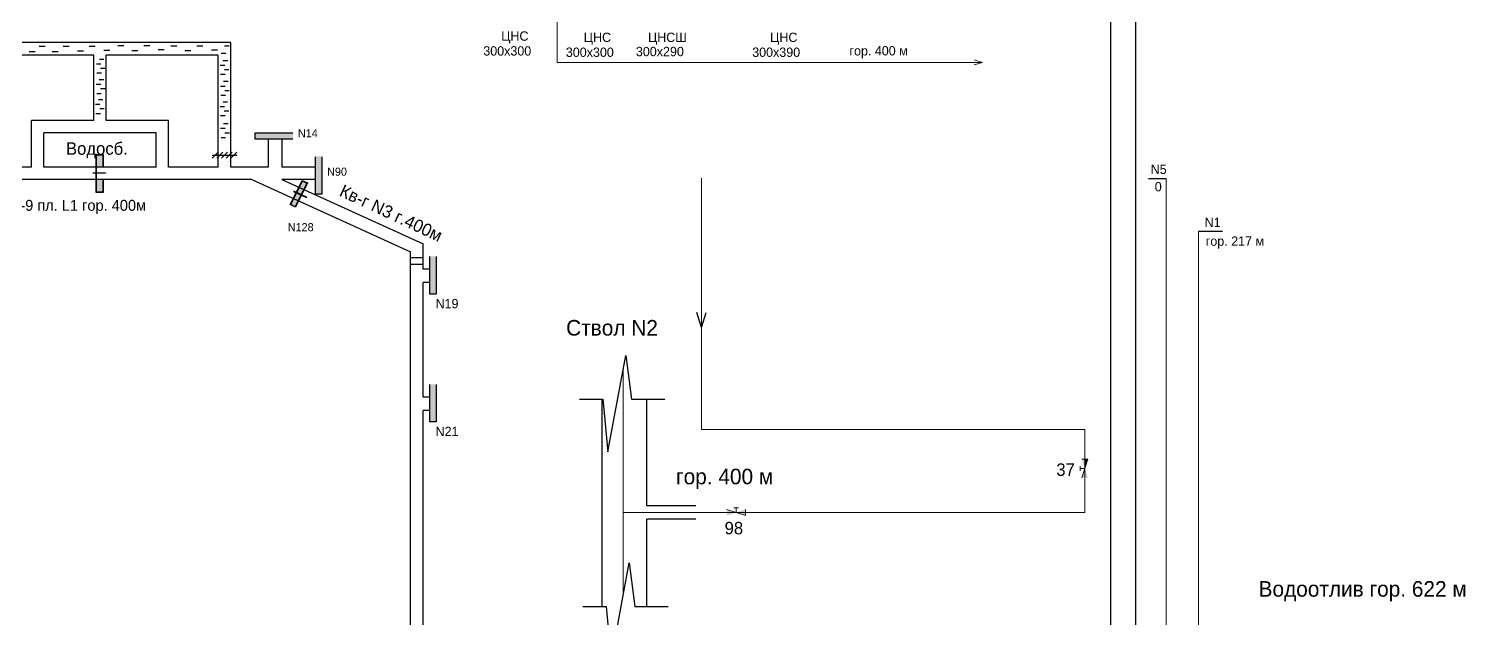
# Model space of a CAD drawing. Header units: millimetres. Extents: x -1214 to 333, y -475 to 396.
# Drawn here: x -183.4 to 277.8, y -124.1 to 65.4 of the extents above; entities that cross this region are included whole.
import ezdxf

# ---------------------------------------------------------------- set-up
doc = ezdxf.new("R2010")
doc.units = ezdxf.units.MM
for name, color, linetype in [('Двери', 7, 'Continuous'), ('Номера перемычек', 7, 'Continuous'), ('Перемычки', 7, 'Continuous'), ('Пожарные арки', 7, 'Continuous'), ('Трубопровод', 1, 'Continuous')]:
    doc.layers.add(name, color=color, linetype=linetype)

msp = doc.modelspace()

# ---------------------------------------------------------------- hatches: boundary and pattern name
h = msp.add_hatch(color=256)
h.paths.add_polyline_path([(-158.74, 19.08), (-161.66, 19.08), (-161.66, 18.91), (-158.74, 18.91)])
h.paths.add_polyline_path([(-161.76, 19.08), (-162.7, 19.08), (-162.7, 18.91), (-161.76, 18.91)])
h = msp.add_hatch(color=256)
h.paths.add_polyline_path([(-93.95, 15.79), (-95.63, 16.62), (-99.46, 8.84), (-97.77, 8.02)])
h.paths.add_polyline_path([(-94.12, 15.74), (-95.57, 16.45), (-99.29, 8.9), (-97.83, 8.18)], flags=16)
for points in [[(-98.41, 13.23), (-98.47, 13.09), (-96.36, 12.11), (-96.3, 12.24)], [(-94.23, 11.12), (-94.17, 11.25), (-96.21, 12.2), (-96.27, 12.07)]]:
    msp.add_hatch(color=256).paths.add_polyline_path(points)
at = {"layer": 'Двери'}
h = msp.add_hatch(color=256, dxfattribs=at)
h.paths.add_polyline_path([(-159.56, 20.86), (-159.56, 24.96), (-161.76, 24.96), (-161.76, 20.86), (-161.66, 20.86), (-161.66, 24.86), (-159.66, 24.86), (-159.66, 20.86)])
h.paths.add_polyline_path([(-161.66, 16.86), (-161.66, 20.86), (-161.76, 20.86), (-161.76, 16.86)])
h.paths.add_polyline_path([(-159.56, 12.76), (-159.56, 16.86), (-159.66, 16.86), (-159.66, 12.86), (-161.66, 12.86), (-161.66, 16.86), (-161.76, 16.86), (-161.76, 12.76)])
h = msp.add_hatch(color=3, dxfattribs=at)
h.paths.add_polyline_path([(-159.66, 24.86), (-161.66, 24.86), (-161.66, 20.86), (-159.66, 20.86)])
h.paths.add_polyline_path([(-161.66, 12.86), (-159.66, 12.86), (-159.66, 16.86), (-161.66, 16.86)])
at = {"layer": 'Перемычки'}
h = msp.add_hatch(color=256, dxfattribs=at)
h.paths.add_polyline_path([(-110.77, 29.78), (-106.67, 29.78), (-106.67, 29.88), (-110.67, 29.88), (-110.67, 31.88), (-106.67, 31.88), (-106.67, 31.98), (-110.77, 31.98)])
h.paths.add_polyline_path([(-106.67, 29.88), (-106.67, 29.78), (-98.57, 29.77), (-98.57, 31.97), (-106.67, 31.98), (-106.67, 31.88), (-98.67, 31.87), (-98.67, 29.87)])
h = msp.add_hatch(color=3, dxfattribs=at)
h.paths.add_polyline_path([(-110.67, 31.88), (-110.67, 29.88), (-106.67, 29.88), (-106.67, 31.88)])
h.paths.add_polyline_path([(-102.67, 29.87), (-102.67, 31.87), (-106.67, 31.88), (-106.67, 29.88)])
h.paths.add_polyline_path([(-102.67, 29.87), (-98.67, 29.87), (-98.67, 31.87), (-102.67, 31.87)])
h = msp.add_hatch(color=256, dxfattribs=at)
h.paths.add_polyline_path([(-89.26, 12.14), (-89.26, 16.24), (-89.36, 16.24), (-89.36, 12.24), (-91.36, 12.24), (-91.36, 16.24), (-91.46, 16.24), (-91.46, 12.14)])
h.paths.add_polyline_path([(-89.36, 16.24), (-89.26, 16.24), (-89.26, 24.34), (-91.46, 24.34), (-91.46, 16.24), (-91.36, 16.24), (-91.36, 24.24), (-89.36, 24.24)])
h = msp.add_hatch(color=3, dxfattribs=at)
h.paths.add_polyline_path([(-91.36, 12.24), (-89.36, 12.24), (-89.36, 16.24), (-91.36, 16.24)])
h.paths.add_polyline_path([(-89.36, 20.24), (-91.36, 20.24), (-91.36, 16.24), (-89.36, 16.24)])
h.paths.add_polyline_path([(-89.36, 20.24), (-89.36, 24.24), (-91.36, 24.24), (-91.36, 20.24)])
msp.add_hatch(color=3, dxfattribs=at).paths.add_polyline_path([(-99.29, 8.9), (-97.83, 8.18), (-94.12, 15.74), (-95.57, 16.45)])
h = msp.add_hatch(color=256, dxfattribs=at)
h.paths.add_polyline_path([(-52.55, -19.98), (-52.55, -15.88), (-52.65, -15.88), (-52.65, -19.88), (-54.65, -19.88), (-54.65, -15.88), (-54.75, -15.88), (-54.75, -19.98)])
h.paths.add_polyline_path([(-52.65, -15.88), (-52.55, -15.88), (-52.55, -7.78), (-54.75, -7.78), (-54.75, -15.88), (-54.65, -15.88), (-54.65, -7.88), (-52.65, -7.88)])
h = msp.add_hatch(color=3, dxfattribs=at)
h.paths.add_polyline_path([(-54.65, -19.88), (-52.65, -19.88), (-52.65, -15.88), (-54.65, -15.88)])
h.paths.add_polyline_path([(-52.65, -11.88), (-54.65, -11.88), (-54.65, -15.88), (-52.65, -15.88)])
h.paths.add_polyline_path([(-52.65, -11.88), (-52.65, -7.88), (-54.65, -7.88), (-54.65, -11.88)])
h = msp.add_hatch(color=256, dxfattribs=at)
h.paths.add_polyline_path([(-52.55, -61.06), (-52.55, -56.96), (-52.65, -56.96), (-52.65, -60.96), (-54.65, -60.96), (-54.65, -56.96), (-54.75, -56.96), (-54.75, -61.06)])
h.paths.add_polyline_path([(-52.65, -56.96), (-52.55, -56.96), (-52.55, -48.86), (-54.75, -48.86), (-54.75, -56.96), (-54.65, -56.96), (-54.65, -48.96), (-52.65, -48.96)])
h = msp.add_hatch(color=3, dxfattribs=at)
h.paths.add_polyline_path([(-54.65, -60.96), (-52.65, -60.96), (-52.65, -56.96), (-54.65, -56.96)])
h.paths.add_polyline_path([(-52.65, -52.96), (-54.65, -52.96), (-54.65, -56.96), (-52.65, -56.96)])
h.paths.add_polyline_path([(-52.65, -52.96), (-52.65, -48.96), (-54.65, -48.96), (-54.65, -52.96)])
at = {"layer": 'Трубопровод', "lineweight": 15}
h = msp.add_hatch(color=1, dxfattribs=at)
h.paths.add_polyline_path([(155.68, -72.94), (154.68, -72.94), (155.68, -75.94)])
h.paths.add_polyline_path([(156.68, -72.94), (155.68, -72.94), (155.68, -75.94)])
h.paths.add_polyline_path([(155.68, -78.94), (156.68, -78.94), (155.68, -75.94)])
h.paths.add_polyline_path([(155.68, -75.94), (154.68, -78.94), (155.68, -78.94)])
msp.add_hatch(color=1, dxfattribs=at).paths.add_polyline_path([(155.68, -75.94), (156.68, -72.94), (155.68, -72.94)])
h = msp.add_hatch(color=1, dxfattribs=at)
h.paths.add_polyline_path([(46.73, -90.08), (46.73, -89.08), (43.73, -90.08)])
h.paths.add_polyline_path([(46.73, -91.08), (46.73, -90.08), (43.73, -90.08)])
h.paths.add_polyline_path([(40.73, -90.08), (40.73, -91.08), (43.73, -90.08)])
h.paths.add_polyline_path([(43.73, -90.08), (40.73, -89.08), (40.73, -90.08)])

# ---------------------------------------------------------------- linework, layer by layer
for p, q in [((164.04, -89.11), (164.04, 295.82)), ((172.04, -89.11), (172.04, 295.82)), ((-118.56, 60.89), (-198.56, 60.89)), ((-118.56, 20.89), (-118.56, 60.89)), ((-162.56, 56.89), (-198.56, 56.89)), ((-183.34, 58.08), (-181.41, 58.08)), ((-180.08, 59.75), (-178.16, 59.75)), ((-175.92, 58.01), (-173.99, 58.01)), ((-172.34, 59.8), (-170.41, 59.8)), ((-167.8, 58.25), (-165.87, 58.25)), ((-163.98, 59.8), (-162.06, 59.8)), ((-162.56, 35.89), (-162.56, 56.89)), ((-160.75, 55.62), (-159.29, 55.62)), ((-159.3, 58.48), (-157.38, 58.48)), ((-122.56, 56.89), (-158.56, 56.89)), ((-158.56, 35.89), (-158.56, 56.89)), ((-154.85, 59.96), (-152.92, 59.96)), ((-150.31, 58.41), (-148.39, 58.41)), ((-146.5, 59.96), (-144.57, 59.96)), ((-141.82, 58.64), (-139.89, 58.64)), ((-137.81, 59.89), (-135.89, 59.89)), ((-133.28, 58.34), (-131.35, 58.34)), ((-129.46, 59.89), (-127.53, 59.89)), ((-124.78, 58.58), (-122.85, 58.58)), ((-122.56, 20.89), (-122.56, 56.89)), ((-121.62, 57.52), (-120.16, 57.52)), ((-120.56, 59.89), (-119.1, 59.89)), ((-161.7, 54.11), (-160.24, 54.11)), ((-161.55, 51.18), (-160.09, 51.18)), ((-160.34, 52.71), (-158.88, 52.71)), ((-121.95, 53.68), (-120.49, 53.68)), ((-121.8, 50.75), (-120.34, 50.75)), ((-120.99, 55.19), (-119.53, 55.19)), ((-120.59, 52.28), (-119.13, 52.28)), ((-161.76, 47.51), (-160.3, 47.51)), ((-160.81, 49.02), (-159.35, 49.02)), ((-121.85, 46.95), (-120.39, 46.95)), ((-120.9, 48.46), (-119.43, 48.46)), ((-161.61, 44.58), (-160.15, 44.58)), ((-161.06, 42.59), (-159.6, 42.59)), ((-160.4, 46.11), (-158.94, 46.11)), ((-121.7, 44.02), (-120.24, 44.02)), ((-121.04, 41.9), (-119.58, 41.9)), ((-120.49, 45.55), (-119.03, 45.55)), ((-162.01, 41.08), (-160.55, 41.08)), ((-161.87, 38.15), (-160.4, 38.15)), ((-160.65, 39.68), (-159.19, 39.68)), ((-121.99, 40.4), (-120.53, 40.4)), ((-121.84, 37.47), (-120.38, 37.47)), ((-120.63, 39), (-119.17, 39)), ((-182.56, 20.89), (-182.56, 35.89)), ((-162.56, 35.89), (-182.56, 35.89)), ((-138.56, 35.89), (-158.56, 35.89)), ((-138.56, 20.89), (-138.56, 35.89)), ((-121.81, 33.36), (-120.35, 33.36)), ((-120.86, 34.86), (-119.4, 34.86)), ((-178.56, 20.89), (-178.56, 31.89)), ((-142.56, 31.89), (-178.56, 31.89)), ((-142.56, 20.89), (-142.56, 31.89)), ((-121.67, 30.43), (-120.2, 30.43)), ((-120.45, 31.95), (-118.99, 31.95)), ((-106.5, 29.88), (-106.5, 20.89)), ((-102.13, 29.87), (-102.13, 20.89)), ((-182.56, 20.89), (-198.56, 20.89)), ((-142.56, 20.89), (-178.56, 20.89)), ((-122.56, 20.89), (-138.56, 20.89)), ((-106.5, 20.89), (-118.56, 20.89)), ((-91.36, 20.89), (-102.13, 20.89)), ((-111.77, 16.89), (-207.43, 16.89)), ((-111.77, 16.89), (-60.81, -6.36)), ((-102.13, 16.89), (-56.81, -3.79)), ((-91.36, 16.89), (-102.13, 16.89)), ((-56.81, -11.94), (-56.81, -3.79)), ((-60.81, -48.63), (-60.81, -6.36)), ((-54.65, -11.94), (-56.81, -11.94)), ((-54.65, -16.21), (-56.81, -16.21)), ((-56.81, -53.02), (-56.81, -16.21)), ((-60.81, -70.07), (-60.81, -48.62)), ((-54.65, -53.02), (-56.81, -53.02)), ((-56.81, -71.98), (-56.81, -57.29)), ((-54.65, -57.29), (-56.81, -57.29)), ((-60.81, -246.64), (-60.81, -70.07)), ((-56.81, -140.24), (-56.81, -71.98)), ((164.04, -232.06), (164.04, -89.11)), ((172.04, -235.88), (172.04, -89.11))]:
    msp.add_line(p, q)
at = {"color": 7}
for points in [[(-124.56, 23.73), (-122.56, 25.73)], [(-124.56, 24.73), (-116.56, 24.73)], [(-123.06, 23.73), (-121.06, 25.73)], [(-121.56, 23.73), (-119.56, 25.73)], [(-120.06, 23.73), (-118.06, 25.73)], [(-118.56, 23.73), (-116.56, 25.73)]]:
    msp.add_lwpolyline(points, dxfattribs=at)
for points in [[(-162.7, 19.08), (-158.74, 19.08), (-158.74, 18.91), (-162.7, 18.91)], [(-93.95, 15.79), (-97.77, 8.02), (-99.46, 8.84), (-95.63, 16.62)], [(-94.12, 15.74), (-97.83, 8.18), (-99.29, 8.9), (-95.57, 16.45)]]:
    msp.add_lwpolyline(points, close=True)
at = {"layer": 'Двери'}
for p, q in [((-98.46, 13.09), (-94.23, 11.12)), ((-98.41, 13.23), (-94.17, 11.25))]:
    msp.add_line(p, q, dxfattribs=at)
for points in [[(-159.56, 16.86), (-159.56, 12.76), (-161.76, 12.76), (-161.76, 24.96), (-159.56, 24.96), (-159.56, 20.86)], [(-159.66, 16.86), (-159.66, 12.86), (-161.66, 12.86), (-161.66, 24.86), (-159.66, 24.86), (-159.66, 20.86)]]:
    msp.add_lwpolyline(points, dxfattribs=at)
at = {"layer": 'Перемычки'}
for points in [[(-98.67, 29.87), (-110.67, 29.88), (-110.67, 31.88), (-98.67, 31.87)], [(-89.36, 24.24), (-89.36, 12.24), (-91.36, 12.24), (-91.36, 24.24)], [(-52.65, -7.88), (-52.65, -19.88), (-54.65, -19.88), (-54.65, -7.88)], [(-52.65, -48.96), (-52.65, -60.96), (-54.65, -60.96), (-54.65, -48.96)]]:
    msp.add_lwpolyline(points, dxfattribs=at)
at = {"layer": 'Пожарные арки', "color": 1}
for p, q in [((-60.81, -8.16), (-56.81, -8.16)), ((-60.81, -10.3), (-56.81, -10.3))]:
    msp.add_line(p, q, dxfattribs=at)
at = {"layer": 'Трубопровод', "color": 1, "lineweight": 15}
for p, q in [((-13.74, 91.95), (-13.74, 54.55)), ((-13.74, 54.55), (122.72, 54.55)), ((122.81, 54.55), (120.19, 55.34)), ((122.81, 54.55), (120.19, 53.76)), ((32.6, 17.34), (32.6, -63.41)), ((7.47, -43.85), (7.47, -116.42)), ((32.6, -63.41), (155.69, -63.41)), ((155.69, -90.13), (155.69, -63.41)), ((156.68, -72.94), (154.68, -72.94)), ((154.68, -78.94), (156.68, -72.94)), ((154.18, -76.69), (154.18, -75.19)), ((155.68, -75.94), (154.18, -75.94)), ((7.47, -90.13), (155.69, -90.13)), ((40.73, -89.08), (46.73, -91.08)), ((42.98, -88.58), (44.48, -88.58)), ((43.73, -90.08), (43.73, -88.58)), ((46.73, -91.08), (46.73, -89.08))]:
    msp.add_line(p, q, dxfattribs=at)
at = {"layer": 'Трубопровод', "color": 5}
for p, q in [((176.16, 17.25), (181.83, 17.25)), ((192.22, 0.26), (199.89, 0.26))]:
    msp.add_line(p, q, dxfattribs=at)
at = {"layer": 'Трубопровод', "color": 5, "lineweight": 15}
for p, q in [((181.79, 17.25), (181.79, -192.27)), ((192.22, 0.21), (192.22, -181.32))]:
    msp.add_line(p, q, dxfattribs=at)
at = {"layer": 'Трубопровод', "color": 1}
for q in [(31.13, -25.86), (34.07, -25.86)]:
    msp.add_line((32.6, -30.69), q, dxfattribs=at)
at = {"layer": 'Трубопровод', "color": 7}
for p, q in [((2.53, -70.6), (8.26, -39.59)), ((8.26, -39.59), (10.16, -53.63)), ((-6.59, -53.63), (0.89, -53.63)), ((0.69, -120.33), (0.69, -53.63)), ((0.89, -53.63), (2.53, -70.6)), ((10.16, -53.63), (20.82, -53.63)), ((15.01, -87.96), (15.01, -53.63)), ((30.77, -87.96), (15.01, -87.96)), ((15.01, -120.33), (15.01, -92.23)), ((30.77, -92.23), (15.01, -92.23)), ((3.61, -137.3), (9.34, -106.3)), ((9.34, -106.3), (11.24, -120.33)), ((-5.51, -120.33), (1.97, -120.33)), ((1.97, -120.33), (3.61, -137.3)), ((11.24, -120.33), (21.9, -120.33))]:
    msp.add_line(p, q, dxfattribs=at)

# ---------------------------------------------------------------- texts
for s, height, p in [('Водосб.', 4, (-171.47, 24.87)), ('4 сев. откат. штрек укл. 7-9 пл. L1 гор. 400м', 3.5, (-240.98, 6.86))]:
    msp.add_text(s, height=height).set_placement(p)
msp.add_text('Кв-г N3 г.400м', height=4, rotation=335).set_placement((-84.01, 11.81))
at = {"layer": 'Номера перемычек'}
for s, height, p in [('N14', 2.6, (-97, 30.47)), ('N90', 2.6, (-87.63, 18.13)), ('N128', 2.6, (-100.26, 0.29)), ('N19', 3, (-52.8, -24.46)), ('N21', 3, (-52.8, -65.54))]:
    msp.add_text(s, height=height, dxfattribs=at).set_placement(p)
at = {"layer": 'Трубопровод', "color": 1, "lineweight": 15}
for s, height, p in [('ЦНС', 3, (-31.72, 61.5)), ('ЦНС', 3, (-5.2, 61.09)), ('ЦНСШ', 3, (15.41, 61.09)), ('ЦНС', 3, (54.63, 61.09)), ('300x300', 3, (-37.47, 56.73)), ('300x300', 3, (-10.96, 56.31)), ('300x290', 3, (11.53, 56.53)), ('300x390', 3, (48.88, 56.31)), ('37', 4, (146.52, -78.31)), ('98', 4, (40.02, -97.1))]:
    msp.add_text(s, height=height, dxfattribs=at).set_placement(p)
at = {"layer": 'Трубопровод', "color": 0, "lineweight": 15}
for s, height, p in [('гор. 400 м', 3, (80.11, 56.77)), ('Ствол N2', 5, (-10.87, -33.23)), ('гор. 400 м', 5, (24.42, -81.02))]:
    msp.add_text(s, height=height, dxfattribs=at).set_placement(p)
at = {"layer": 'Трубопровод', "color": 5, "lineweight": 15}
for s, p in [('N5', (176.83, 18.68)), ('0', (178.14, 13.1)), ('N1', (194.16, 1.64)), ('гор. 217 м', (194.52, -4.38))]:
    msp.add_text(s, height=3, dxfattribs=at).set_placement(p)
at = {"layer": 'Трубопровод', "color": 7, "lineweight": 15}
msp.add_text('Водоотлив гор. 622 м', height=5, dxfattribs=at).set_placement((211.47, -117.13))

doc.saveas('drawing.dxf')
